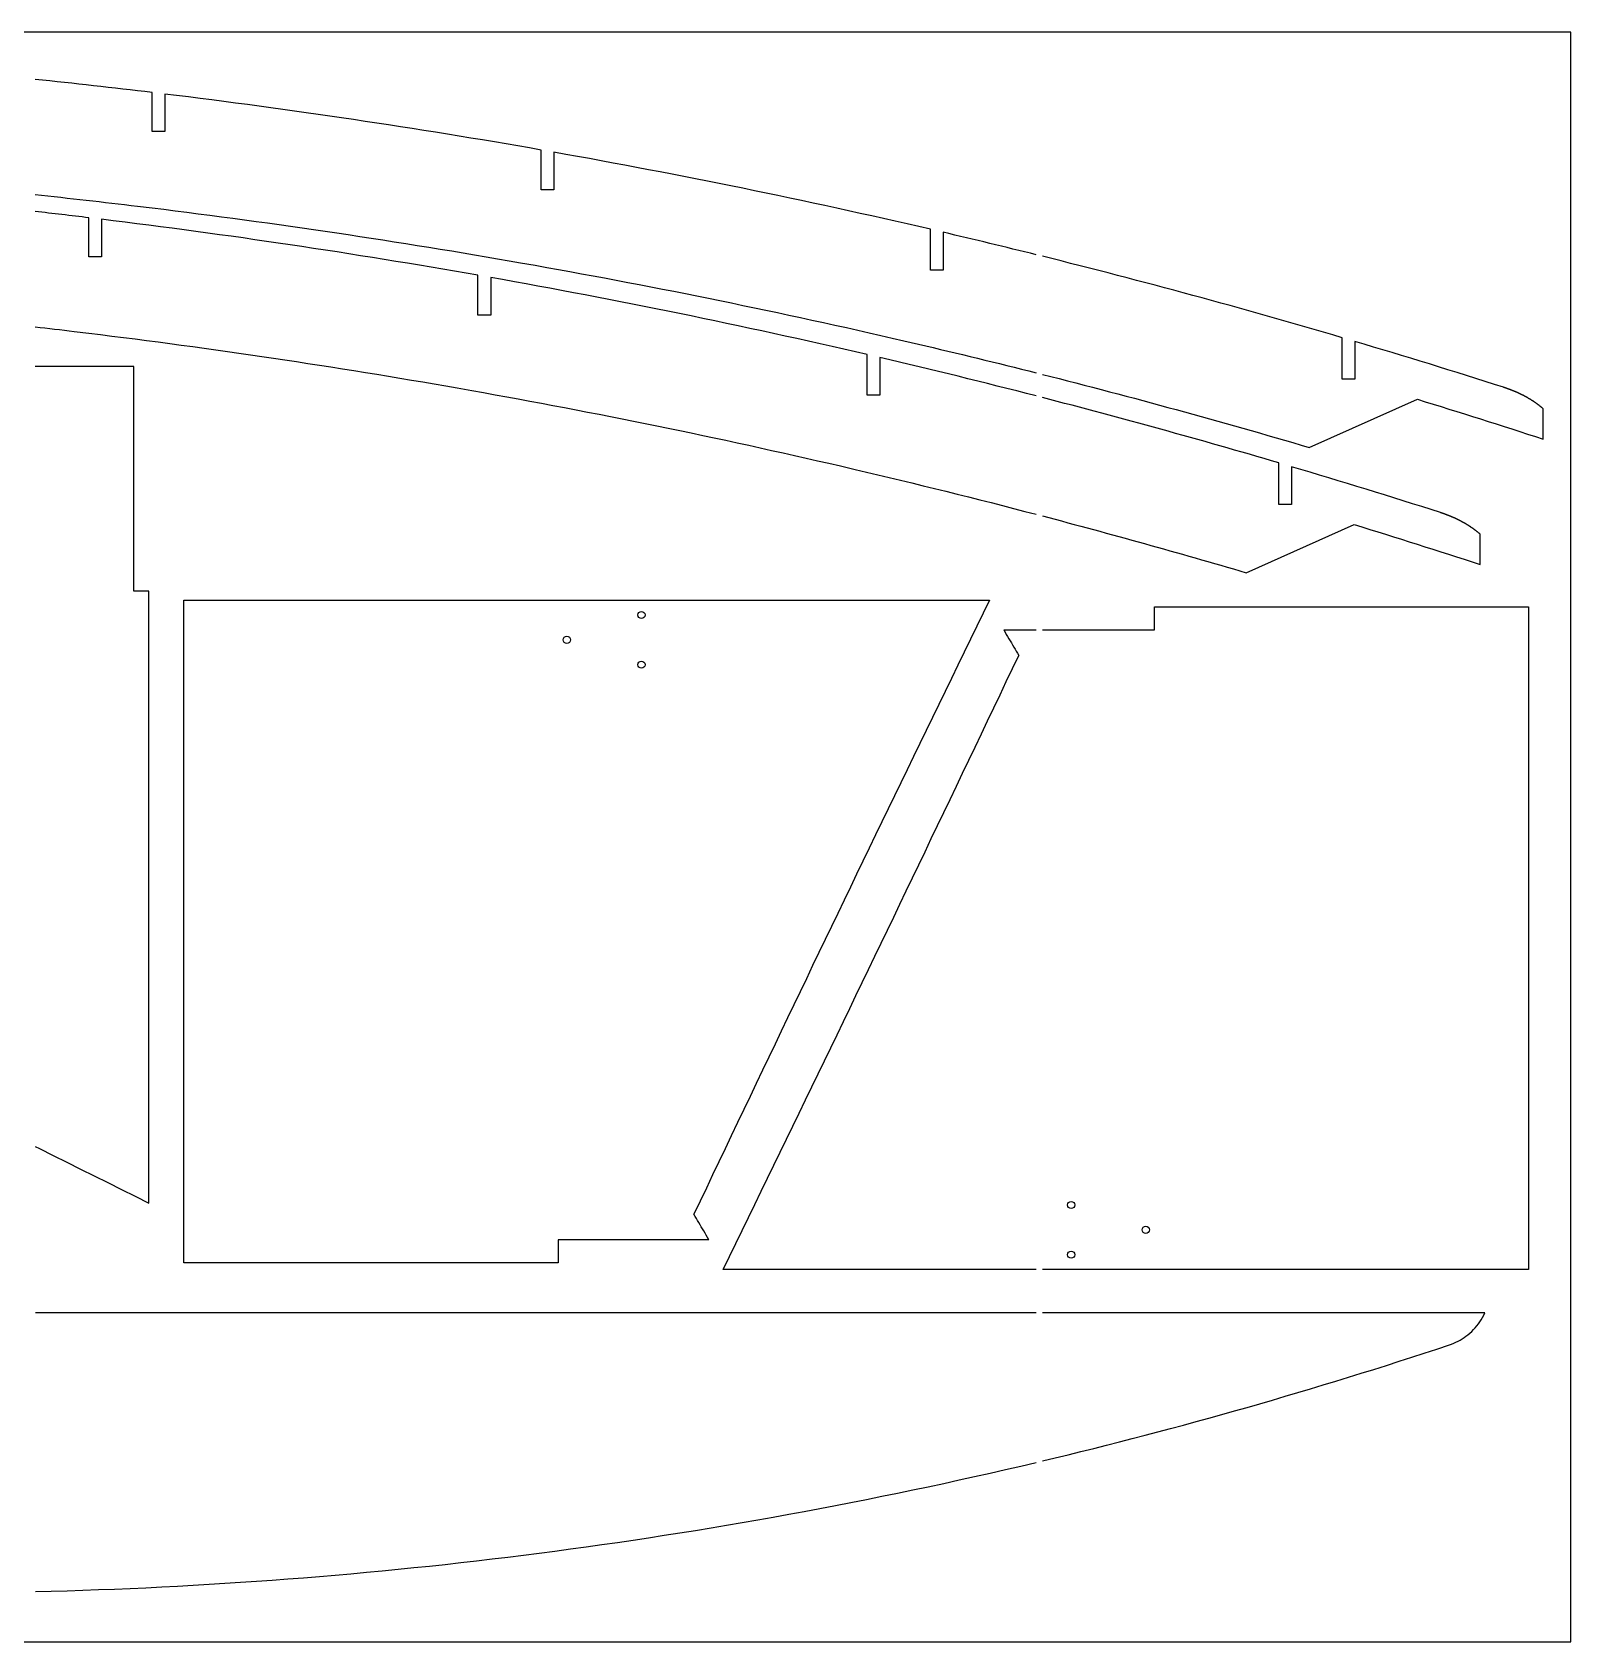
# Model space of a CAD drawing. Header units: inches. Extents: x -1514 to 1282, y -2074 to 286.
# Drawn here: x -747.11 to -706, y -1612.21 to -1569.21 of the extents above; entities that cross this region are included whole.
import ezdxf

# ---------------------------------------------------------------- set-up
doc = ezdxf.new("R2010")
doc.units = ezdxf.units.IN
doc.header["$LTSCALE"] = 0.1
doc.header["$MEASUREMENT"] = 0
doc.layers.add('pic', color=1, linetype='Continuous')

msp = doc.modelspace()

# ---------------------------------------------------------------- linework, layer by layer
at = {"color": 7, "linetype": 'Continuous', "lineweight": 25}
for p, q in [((-720.28412, -1603.41523), (-747.02858, -1603.41523)), ((-708.29579, -1603.41523), (-720.11906, -1603.41523))]:
    msp.add_line(p, q, dxfattribs=at)
for points in [[(-720.28412, -1575.15, 0.00327937), (-722.77044, -1574.55078), (-722.77044, -1575.55862), (-723.11044, -1575.55862), (-723.11044, -1574.47152, 0.01316881), (-733.17044, -1572.41329), (-733.17044, -1573.41908), (-733.51044, -1573.41908), (-733.51044, -1572.35332, 0.01304337), (-743.57044, -1570.8574), (-743.57044, -1571.86129), (-743.91044, -1571.86129), (-743.91044, -1570.81618, 0.00403143), (-747.03485, -1570.46568, 0.00403143)], [(-747.03427, -1573.54252, -0.00358182), (-744.3021, -1573.85113), (-743.90829, -1573.89888, -0.01296755), (-734.06375, -1575.36298), (-733.66994, -1575.43246, -0.0130923), (-723.8254, -1577.44692), (-723.43159, -1577.53874, -0.00421974), (-720.28412, -1578.30421)], [(-720.28412, -1578.92311, 0.00551572), (-724.46134, -1577.89659), (-724.46134, -1578.90443), (-724.80134, -1578.90443), (-724.80134, -1577.81733, 0.01316881), (-734.86134, -1575.7591), (-734.86134, -1576.76489), (-735.20134, -1576.76489), (-735.20134, -1575.69913, 0.01304337), (-745.26134, -1574.20321), (-745.26134, -1575.2071), (-745.60134, -1575.2071), (-745.60134, -1574.16199, 0.00184969), (-747.03418, -1573.99492, 0.00184969)], [(-720.11906, -1578.34591, -0.00963512), (-712.98576, -1580.29837), (-710.09941, -1579.01228, -0.00452677), (-706.7342, -1580.07683), (-706.7342, -1579.26725), (-706.75161, -1579.2522), (-706.75872, -1579.24611), (-706.76585, -1579.24004), (-706.77301, -1579.23401), (-706.78019, -1579.228), (-706.7874, -1579.22203), (-706.79463, -1579.21608), (-706.80189, -1579.21016), (-706.80917, -1579.20427), (-706.81648, -1579.19841), (-706.82381, -1579.19258), (-706.83116, -1579.18678), (-706.83854, -1579.18101), (-706.84594, -1579.17526), (-706.85337, -1579.16954), (-706.86081, -1579.16386), (-706.86828, -1579.1582), (-706.87578, -1579.15257), (-706.88329, -1579.14697), (-706.89083, -1579.14139), (-706.89839, -1579.13585), (-706.90597, -1579.13033), (-706.91357, -1579.12484), (-706.92119, -1579.11938), (-706.92884, -1579.11395), (-706.9365, -1579.10854), (-706.94419, -1579.10317), (-706.95189, -1579.09782), (-706.95962, -1579.0925), (-706.96737, -1579.0872), (-706.97513, -1579.08194), (-706.98292, -1579.0767), (-706.99072, -1579.07149), (-706.99854, -1579.0663), (-707.00639, -1579.06115), (-707.01425, -1579.05602), (-707.02212, -1579.05092), (-707.03002, -1579.04585), (-707.03794, -1579.0408), (-707.04587, -1579.03578), (-707.05382, -1579.03079), (-707.06178, -1579.02582), (-707.06977, -1579.02088), (-707.07777, -1579.01597), (-707.08579, -1579.01109), (-707.09382, -1579.00623), (-707.10187, -1579.0014), (-707.10994, -1578.9966), (-707.11802, -1578.99182), (-707.12611, -1578.98707), (-707.13423, -1578.98234), (-707.14235, -1578.97764), (-707.15049, -1578.97297), (-707.15865, -1578.96833), (-707.16682, -1578.96371), (-707.17501, -1578.95911), (-707.18321, -1578.95455), (-707.19142, -1578.95001), (-707.19964, -1578.94549), (-707.20788, -1578.941), (-707.21614, -1578.93654), (-707.2244, -1578.9321), (-707.23268, -1578.92769), (-707.24097, -1578.9233), (-707.24927, -1578.91894), (-707.25759, -1578.91461), (-707.26591, -1578.9103), (-707.27425, -1578.90601), (-707.2826, -1578.90176), (-707.29096, -1578.89752), (-707.29933, -1578.89331), (-707.30771, -1578.88913), (-707.3161, -1578.88497), (-707.32451, -1578.88084), (-707.33292, -1578.87673), (-707.34134, -1578.87265), (-707.34977, -1578.86859), (-707.35821, -1578.86456), (-707.36667, -1578.86055), (-707.37512, -1578.85657), (-707.38359, -1578.85261), (-707.39207, -1578.84868), (-707.40055, -1578.84477), (-707.40905, -1578.84088), (-707.41755, -1578.83702), (-707.42605, -1578.83319), (-707.43457, -1578.82938), (-707.44309, -1578.82559), (-707.45162, -1578.82183), (-707.46016, -1578.81809), (-707.46869, -1578.81438), (-707.47298, -1578.81252), (-707.4773, -1578.81066), (-707.48593, -1578.80696), (-707.49458, -1578.80328), (-707.50324, -1578.79963), (-707.51191, -1578.796), (-707.52059, -1578.79239), (-707.52928, -1578.78881), (-707.53798, -1578.78525), (-707.54669, -1578.78171), (-707.55541, -1578.7782), (-707.56414, -1578.77471), (-707.57288, -1578.77125), (-707.58163, -1578.7678), (-707.59038, -1578.76439), (-707.59915, -1578.76099), (-707.60793, -1578.75762), (-707.61671, -1578.75427), (-707.62551, -1578.75095), (-707.63431, -1578.74765), (-707.64312, -1578.74437), (-707.65194, -1578.74112), (-707.66077, -1578.73789), (-707.66961, -1578.73469), (-707.67845, -1578.73151), (-707.6873, -1578.72835), (-707.69617, -1578.72521), (-707.70504, -1578.7221), (-707.71391, -1578.71901), (-707.7228, -1578.71595), (-707.73169, -1578.71291), (-707.74059, -1578.70989), (-707.7495, -1578.7069), (-707.75841, -1578.70393), (-707.76734, -1578.70099), (-707.77627, -1578.69807), (-707.7852, -1578.69517), (-707.79413, -1578.6923, 0.00533543), (-711.77044, -1577.46671), (-711.77044, -1578.4769), (-712.11044, -1578.4769), (-712.11044, -1577.36621, 0.01064219), (-720.11906, -1575.19101)], [(-747.03359, -1577.07472, -0.00136488), (-745.993, -1577.19693), (-745.59919, -1577.24469, -0.01296755), (-735.75465, -1578.70879), (-735.36084, -1578.77827, -0.0130923), (-725.5163, -1580.79272), (-725.12249, -1580.88455, -0.0064941), (-720.28412, -1582.08459)], [(-720.11906, -1582.12789, -0.00736013), (-714.67666, -1583.64417), (-711.79031, -1582.35809, -0.00452677), (-708.4251, -1583.42264), (-708.4251, -1582.61306), (-708.44251, -1582.59801), (-708.44962, -1582.59191), (-708.45675, -1582.58585), (-708.46391, -1582.57982), (-708.47109, -1582.57381), (-708.4783, -1582.56783), (-708.48553, -1582.56189), (-708.49279, -1582.55597), (-708.50007, -1582.55008), (-708.50738, -1582.54422), (-708.51471, -1582.53839), (-708.52206, -1582.53259), (-708.52944, -1582.52681), (-708.53684, -1582.52107), (-708.54427, -1582.51535), (-708.55171, -1582.50966), (-708.55918, -1582.50401), (-708.56668, -1582.49838), (-708.57419, -1582.49277), (-708.58173, -1582.4872), (-708.58929, -1582.48165), (-708.59687, -1582.47614), (-708.60447, -1582.47065), (-708.61209, -1582.46519), (-708.61974, -1582.45975), (-708.6274, -1582.45435), (-708.63509, -1582.44897), (-708.64279, -1582.44362), (-708.65052, -1582.4383), (-708.65827, -1582.43301), (-708.66603, -1582.42774), (-708.67382, -1582.42251), (-708.68162, -1582.41729), (-708.68944, -1582.41211), (-708.69729, -1582.40696), (-708.70515, -1582.40183), (-708.71302, -1582.39673), (-708.72092, -1582.39165), (-708.72884, -1582.38661), (-708.73677, -1582.38159), (-708.74472, -1582.3766), (-708.75268, -1582.37163), (-708.76067, -1582.36669), (-708.76867, -1582.36178), (-708.77669, -1582.3569), (-708.78472, -1582.35204), (-708.79277, -1582.34721), (-708.80084, -1582.3424), (-708.80892, -1582.33763), (-708.81701, -1582.33287), (-708.82513, -1582.32815), (-708.83325, -1582.32345), (-708.84139, -1582.31878), (-708.84955, -1582.31413), (-708.85772, -1582.30951), (-708.86591, -1582.30492), (-708.87411, -1582.30035), (-708.88232, -1582.29581), (-708.89054, -1582.2913), (-708.89878, -1582.28681), (-708.90704, -1582.28235), (-708.9153, -1582.27791), (-708.92358, -1582.2735), (-708.93187, -1582.26911), (-708.94017, -1582.26475), (-708.94849, -1582.26042), (-708.95681, -1582.25611), (-708.96515, -1582.25182), (-708.9735, -1582.24756), (-708.98186, -1582.24333), (-708.99023, -1582.23912), (-708.99861, -1582.23494), (-709.007, -1582.23078), (-709.01541, -1582.22665), (-709.02382, -1582.22254), (-709.03224, -1582.21846), (-709.04067, -1582.2144), (-709.04911, -1582.21037), (-709.05757, -1582.20636), (-709.06602, -1582.20238), (-709.07449, -1582.19842), (-709.08297, -1582.19449), (-709.09145, -1582.19058), (-709.09995, -1582.18669), (-709.10845, -1582.18283), (-709.11695, -1582.179), (-709.12547, -1582.17518), (-709.13399, -1582.1714), (-709.14252, -1582.16763), (-709.15106, -1582.16389), (-709.15959, -1582.16018), (-709.16388, -1582.15833), (-709.1682, -1582.15647), (-709.17683, -1582.15277), (-709.18548, -1582.14909), (-709.19414, -1582.14544), (-709.20281, -1582.14181), (-709.21149, -1582.1382), (-709.22018, -1582.13462), (-709.22888, -1582.13106), (-709.23759, -1582.12752), (-709.24631, -1582.12401), (-709.25504, -1582.12052), (-709.26378, -1582.11705), (-709.27253, -1582.11361), (-709.28128, -1582.11019), (-709.29005, -1582.1068), (-709.29883, -1582.10343), (-709.30761, -1582.10008), (-709.31641, -1582.09676), (-709.32521, -1582.09346), (-709.33402, -1582.09018), (-709.34284, -1582.08693), (-709.35167, -1582.0837), (-709.36051, -1582.08049), (-709.36935, -1582.07731), (-709.3782, -1582.07415), (-709.38707, -1582.07102), (-709.39594, -1582.06791), (-709.40481, -1582.06482), (-709.4137, -1582.06176), (-709.42259, -1582.05872), (-709.43149, -1582.0557), (-709.4404, -1582.05271), (-709.44931, -1582.04974), (-709.45824, -1582.04679), (-709.46717, -1582.04387), (-709.4761, -1582.04098), (-709.48503, -1582.03811, 0.00533543), (-713.46134, -1580.81252), (-713.46134, -1581.82271), (-713.80134, -1581.82271), (-713.80134, -1580.71202, 0.00840519), (-720.11906, -1578.96569)]]:
    msp.add_lwpolyline(points, format="xyb", dxfattribs=at)
for points in [[(-747.02942, -1598.97645), (-746.92229, -1599.02966), (-746.5563, -1599.21145), (-746.19031, -1599.39326), (-745.82434, -1599.57509), (-745.45838, -1599.75694), (-745.09242, -1599.93881), (-744.72648, -1600.12071), (-744.36055, -1600.30262), (-743.99463, -1600.48455), (-743.99463, -1584.13892), (-744.39463, -1584.13892), (-744.39463, -1578.13892), (-747.03339, -1578.13892)], [(-729.03105, -1601.4627), (-733.05763, -1601.4627), (-733.05763, -1602.0767), (-743.05763, -1602.0767), (-743.05763, -1584.3767), (-721.53072, -1584.3767), (-721.70062, -1584.72492), (-721.87044, -1585.07319), (-722.04018, -1585.42149), (-722.20985, -1585.76982), (-722.37943, -1586.1182), (-722.54894, -1586.46662), (-722.71837, -1586.81507), (-722.88771, -1587.16356), (-723.05698, -1587.51209), (-723.22617, -1587.86066), (-723.39528, -1588.20927), (-723.56431, -1588.55792), (-723.73326, -1588.9066), (-723.90213, -1589.25533), (-724.07092, -1589.60409), (-724.23963, -1589.95289), (-724.40827, -1590.30173), (-724.57682, -1590.6506), (-724.74529, -1590.99952), (-724.91369, -1591.34847), (-725.08201, -1591.69746), (-725.25025, -1592.04649), (-725.41841, -1592.39556), (-725.58649, -1592.74466), (-725.7545, -1593.0938), (-725.92243, -1593.44298), (-726.09028, -1593.7922), (-726.25806, -1594.14145), (-726.42576, -1594.49073), (-726.59339, -1594.84006), (-726.76094, -1595.18942), (-726.92841, -1595.53881), (-727.09581, -1595.88824), (-727.26314, -1596.23771), (-727.43039, -1596.58721), (-727.59757, -1596.93675), (-727.76468, -1597.28632), (-727.93171, -1597.63593), (-728.09867, -1597.98557), (-728.26556, -1598.33525), (-728.43237, -1598.68496), (-728.59912, -1599.03471), (-728.76579, -1599.38449), (-728.93239, -1599.7343), (-729.09892, -1600.08415), (-729.26538, -1600.43403), (-729.43177, -1600.78394)], [(-720.11906, -1585.17458), (-717.12492, -1585.17458), (-717.12492, -1584.56058), (-707.12492, -1584.56058), (-707.12492, -1602.26058), (-720.11906, -1602.26058)], [(-721.1515, -1585.17458), (-720.28412, -1585.17458)], [(-720.28412, -1602.26058), (-728.65183, -1602.26058), (-728.48193, -1601.91235), (-728.31211, -1601.56409), (-728.14236, -1601.21579), (-727.9727, -1600.86746), (-727.80311, -1600.51908), (-727.63361, -1600.17066), (-727.46418, -1599.82221), (-727.29483, -1599.47372), (-727.12556, -1599.12519), (-726.95637, -1598.77662), (-726.78727, -1598.42801), (-726.61824, -1598.07936), (-726.44928, -1597.73068), (-726.28041, -1597.38195), (-726.11162, -1597.03319), (-725.94291, -1596.68439), (-725.77428, -1596.33555), (-725.60573, -1595.98667), (-725.43725, -1595.63776), (-725.26886, -1595.28881), (-725.10054, -1594.93981), (-724.9323, -1594.59079), (-724.76414, -1594.24172), (-724.59605, -1593.89262), (-724.42805, -1593.54348), (-724.26012, -1593.1943), (-724.09226, -1592.84508), (-723.92449, -1592.49583), (-723.75678, -1592.14654), (-723.58916, -1591.79722), (-723.42161, -1591.44786), (-723.25413, -1591.09847), (-723.08673, -1590.74903), (-722.91941, -1590.39957), (-722.75215, -1590.05006), (-722.58497, -1589.70053), (-722.41787, -1589.35095), (-722.25084, -1589.00135), (-722.08388, -1588.6517), (-721.91699, -1588.30203), (-721.75017, -1587.95232), (-721.58343, -1587.60257), (-721.41676, -1587.25279), (-721.25016, -1586.90298), (-721.08363, -1586.55313), (-720.91717, -1586.20325), (-720.75078, -1585.85333)]]:
    msp.add_lwpolyline(points, dxfattribs=at)
for centre in [(-730.83247, -1584.77354), (-732.82647, -1585.43762), (-730.83247, -1586.1017), (-719.35008, -1600.53558), (-717.35607, -1601.19966), (-719.35008, -1601.86374)]:
    msp.add_circle(centre, 0.095, dxfattribs=at)
for start, end in [(283.4065634, 288.4123811), (271.3782303, 283.3314907)]:
    msp.add_arc((-750.1416, -1481.41523), 129.486, start, end, dxfattribs=at)
for points, knots in [([(-721.1515, -1585.17458), (-721.10564, -1585.25226), (-721.05979, -1585.32993), (-721.01393, -1585.40761), (-720.92621, -1585.55619), (-720.8385, -1585.70476), (-720.75078, -1585.85334)], [0, 0, 0, 0, 0.0068735567, 0.0068735567, 0.0068735567, 0.0200208087, 0.0200208087, 0.0200208087, 0.0200208087]), ([(-729.03105, -1601.4627), (-729.0769, -1601.38502), (-729.12276, -1601.30734), (-729.16862, -1601.22967), (-729.25633, -1601.08109), (-729.34405, -1600.93251), (-729.43177, -1600.78394)], [0, 0, 0, 0, 0.0068735567, 0.0068735567, 0.0068735567, 0.0200208087, 0.0200208087, 0.0200208087, 0.0200208087]), ([(-709.24291, -1604.27255), (-709.08502, -1604.21999), (-708.93369, -1604.14135), (-708.79995, -1604.04234), (-708.6572, -1603.93666), (-708.53073, -1603.80488), (-708.43102, -1603.6579), (-708.37903, -1603.58127), (-708.33361, -1603.49976), (-708.29579, -1603.41523)], [0, 0, 0, 0, 0.0126800394, 0.0126800394, 0.0126800394, 0.0262377657, 0.0262377657, 0.0262377657, 0.0332329056, 0.0332329056, 0.0332329056, 0.0332329056])]:
    msp.add_open_spline(points, degree=3, knots=knots, dxfattribs=at)
at = {"layer": 'pic', "color": 1}
msp.add_lwpolyline([(-819.49842, -1612.20503), (-705.99842, -1612.20503), (-705.99842, -1569.20503), (-819.49842, -1569.20503)], close=True, dxfattribs=at)

doc.saveas('drawing.dxf')
